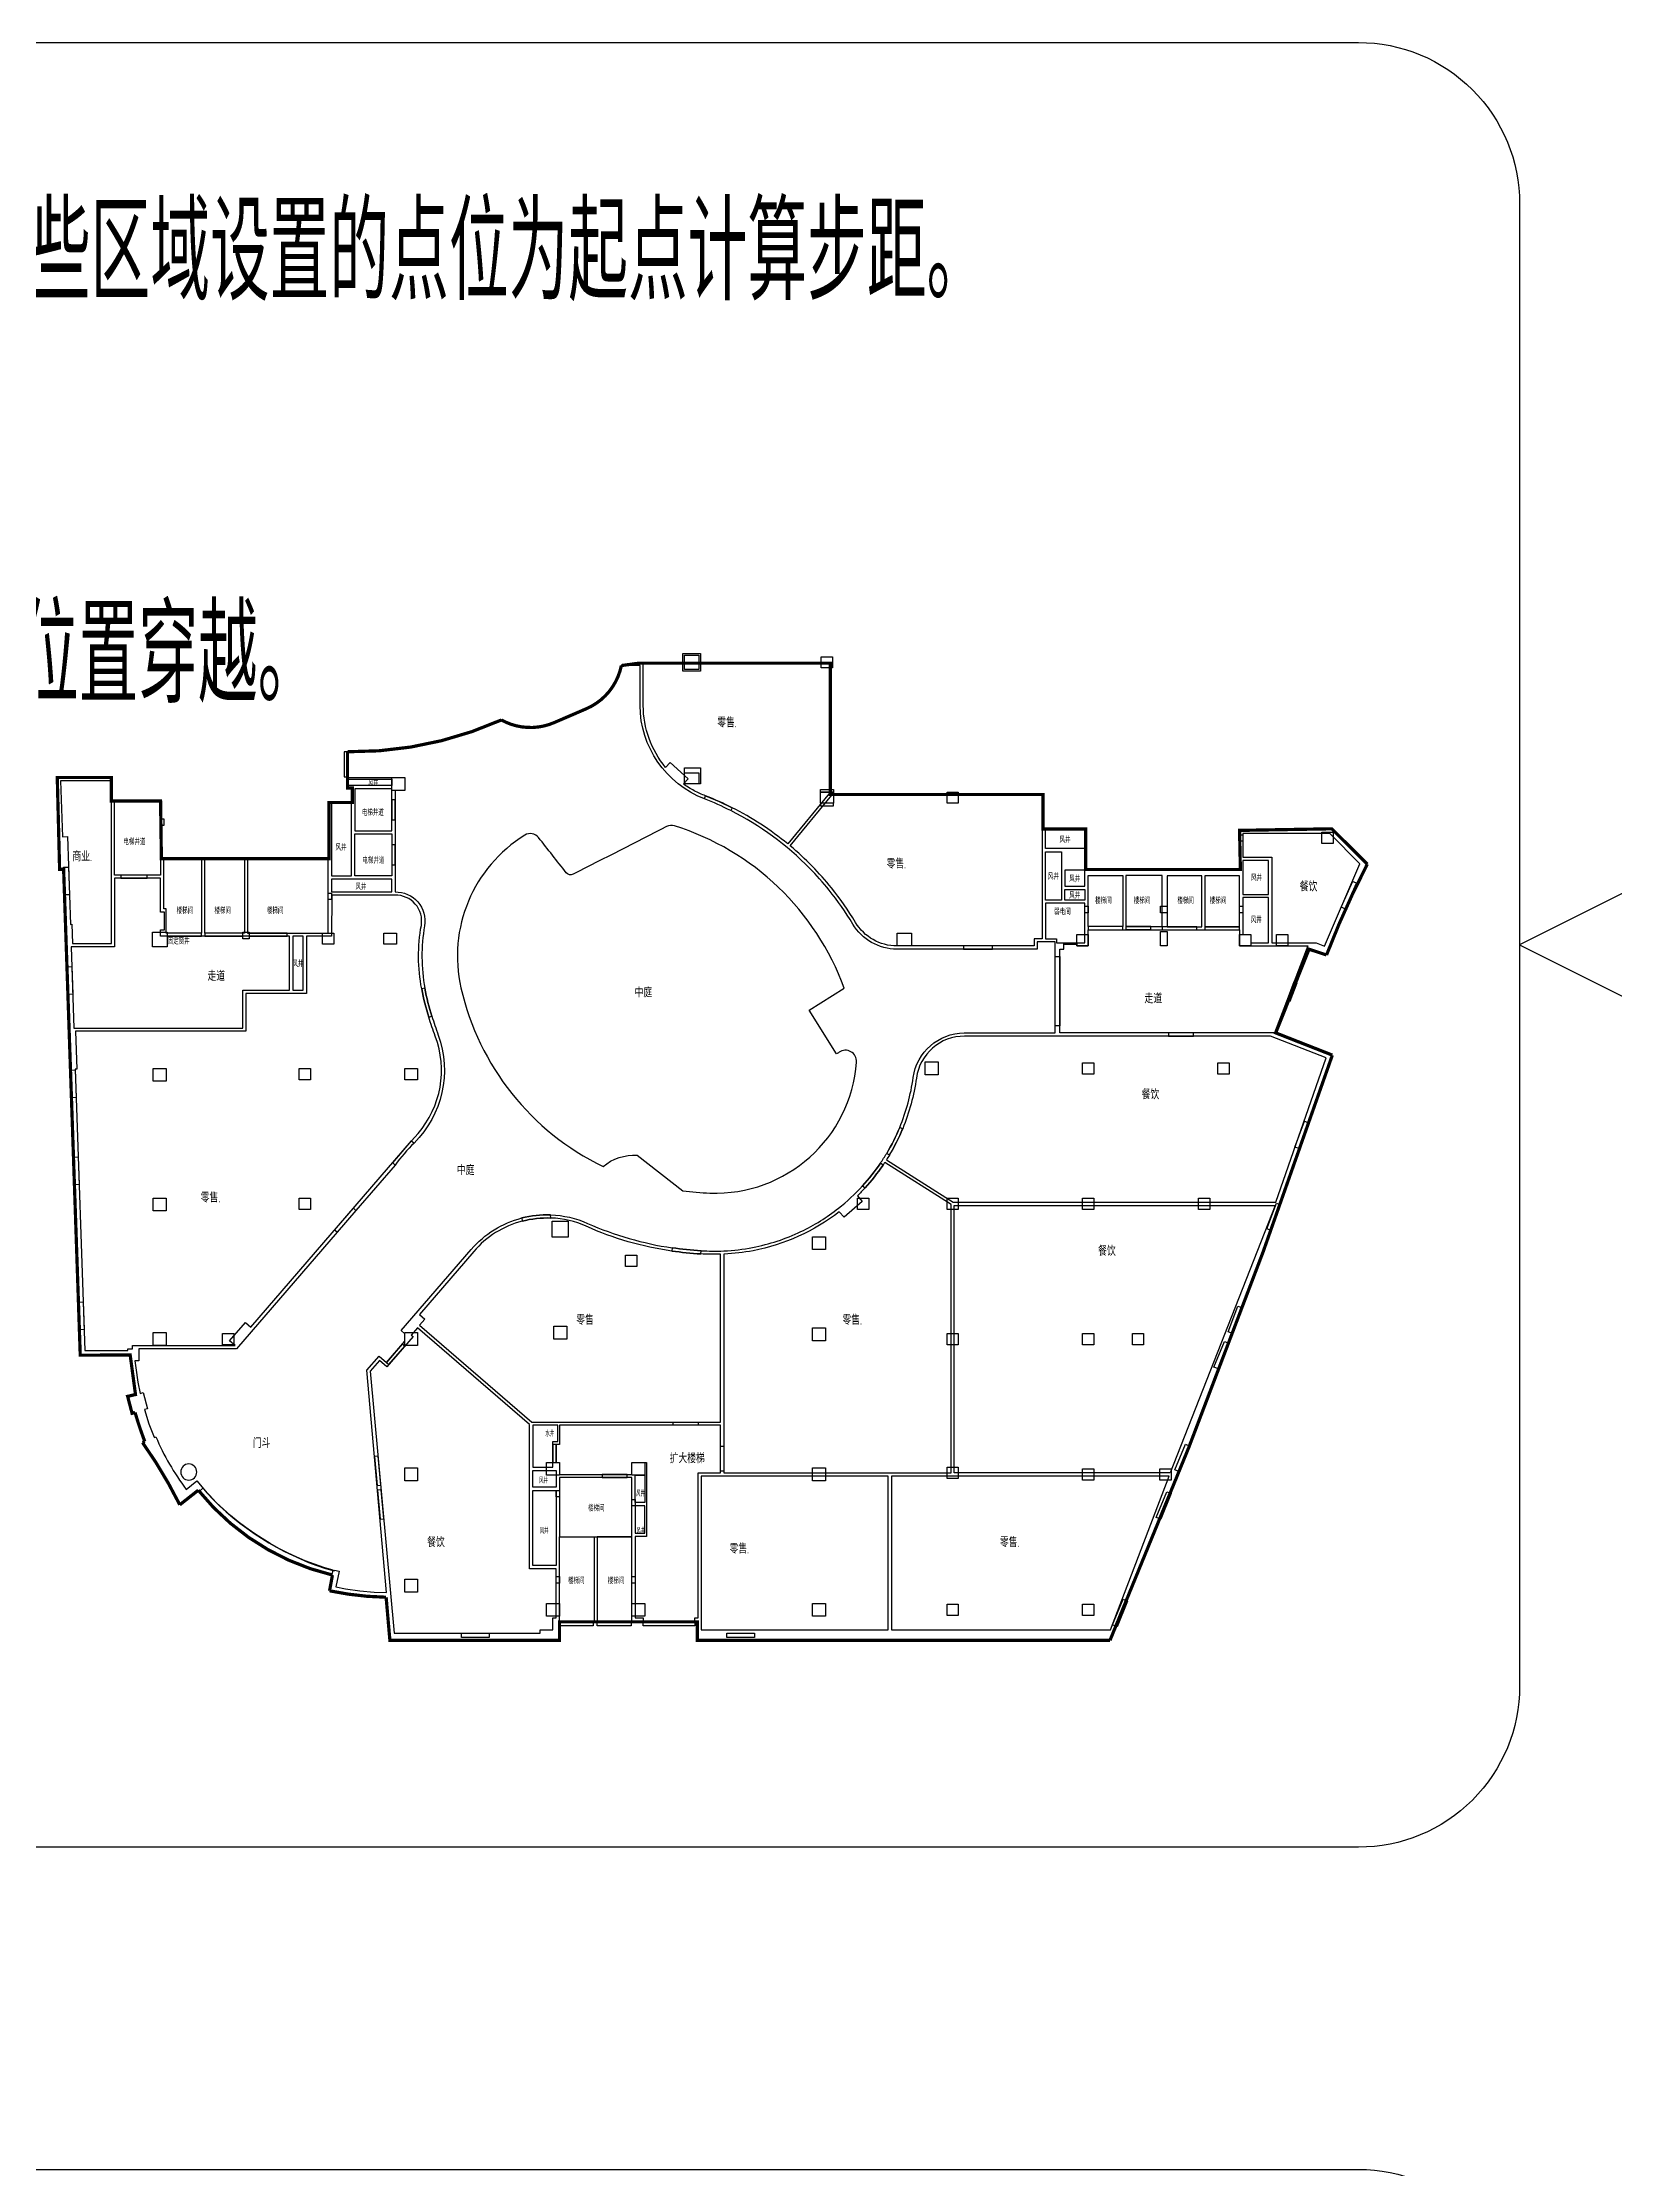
# Model space of a CAD drawing. Header units: millimetres. Extents: x -77018 to 517482, y 370785 to 1587285.
# Drawn here: x 163581 to 261177, y 661785 to 793785 of the extents above; entities that cross this region are included whole.
import ezdxf
from ezdxf.enums import TextEntityAlignment as Align

# ---------------------------------------------------------------- set-up
doc = ezdxf.new("R2010")
doc.units = ezdxf.units.MM
doc.header["$LTSCALE"] = 1000
doc.linetypes.add('DASH', pattern=[0.35, 0.25, -0.1])
doc.layers.add('AD-AREA-DIVD', color=1, linetype='Continuous', true_color=0xff0000)
doc.layers.add('AD-AREA-OUTL', color=31, linetype='Continuous', plot=False)
doc.layers.add('柱子', color=7, linetype='Continuous', plot=False)
for name, color, linetype in [('AD-NAME-ROOM', 9, 'Continuous'), ('E-UNIV-DIAG', 2, 'Continuous'), ('E-UNIV-NOTE', 6, 'Continuous'), ('门窗框线', 114, 'Continuous')]:
    doc.layers.add(name, color=color, linetype=linetype)
doc.styles.add('TH-STYLE3', font='tssdeng.shx', dxfattribs={"width": 0.65, "bigfont": 'tssdchn.shx'})

msp = doc.modelspace()

# ---------------------------------------------------------------- linework, layer by layer
at = {"layer": 'AD-AREA-DIVD', "linetype": 'DASH', "ltscale": 2, "const_width": 200}
msp.add_lwpolyline([(245780, 742796, 0.0277937), (243250, 737157), (242163, 737515), (240098, 732322), (243612, 730942, -0.0184976), (229813, 694619), (204205, 694619), (204205, 695769), (195655, 695769), (195655, 694619), (185133, 694619), (184899, 697298, -0.0474949), (181389, 697697), (181569, 698675, -0.1669327), (173244, 703941), (172096, 703034, 0.0388362), (169782, 706903), (169923, 706962, -0.0187664), (169318, 708767), (169135, 708713), (168860, 709764), (169348, 709879), (169018, 712333), (165920, 712319), (164888, 742482), (164639, 742474), (164494, 748169), (167853, 748169), (167853, 746719), (170903, 746719), (170955, 743129), (181355, 743129), (181355, 746619), (182805, 746619), (182805, 747519), (182503, 747519), (182503, 749769, 0.1084746), (192050, 751742, 0.2325357), (195324, 751578), (197324, 752440, 0.2461203), (199495, 755119), (200605, 755269), (212455, 755269), (212455, 747119), (225655, 747119), (225655, 744969), (228305, 744969), (228305, 742459), (237905, 742459), (237853, 744889), (243575, 744989)], format="xyb", close=True, dxfattribs=at)
at = {"layer": 'AD-AREA-OUTL'}
for points in [[(169553, 712719), (169553, 711969), (169316, 711969), (169362, 711532), (169494, 710650), (169640, 709948), (169833, 709994), (170094, 708998), (169902, 708942), (170183, 708068), (170514, 707225), (170518, 707215), (170610, 707255, 0.060062), (172493, 703991), (173157, 704523), (173791, 703757, 0.1267433), (181128, 699088), (181689, 698946), (181694, 698944), (181703, 698980), (181995, 698912), (181771, 697949), (182375, 697827), (183258, 697699), (184167, 697621), (184924, 697597), (183712, 711385), (184469, 712262), (184923, 711870), (186053, 713180), (186053, 713651), (185832, 713842), (190186, 718887, -0.1520211), (193313, 720835, -0.0729671), (195103, 721032, -0.0959666), (197400, 720501, 0.0344701), (199972, 719563, 0.0338173), (202648, 718983, 0.0229396), (204439, 718804, 0.0268272), (205853, 718791, 0.0368884), (207640, 719004, 0.0632545), (210641, 719993, 0.0556806), (212966, 721438, 0.040684), (214458, 722825, 0.0366286), (215573, 724238, 0.0141087), (215959, 724845, 0.0366286), (216765, 726454, 0.0636746), (217602, 729546, -0.3736362), (220774, 732319), (226403, 732319), (226403, 737969), (225303, 737969), (225303, 737519), (216600, 737519, -0.2635292), (213855, 739074, 0.0345318), (212381, 741187, 0.0243312), (211185, 742532, 0.0819471), (206288, 746115, 0.0243312), (204644, 746849, -0.307418), (200653, 752640), (200653, 755119), (199495, 755119, -0.2461203), (197324, 752440), (195324, 751578, -0.2325357), (192050, 751742, -0.1084646), (182503, 749769), (182503, 748169), (186053, 748169), (186053, 747369), (185453, 747369), (185453, 741069, -0.4718724), (187281, 738962, 0.0866338), (187302, 735089, 0.0335644), (187737, 733355, 0.0081928), (188134, 732191, -0.2904457), (186634, 725486, 0.0367123), (185458, 724123), (183029, 721308), (181853, 719945), (175617, 712719)], [(212403, 747205), (209819, 744053, 0.0548734), (206370, 746298, 0.0239422), (204726, 747032, -0.0269271), (204016, 747353, -0.039767), (203341, 747775), (203638, 748098), (202533, 749113), (202244, 748798, -0.1754822), (200853, 752640), (200853, 755219), (212403, 755219)], [(212551, 747069), (225603, 747069), (225603, 738169), (225103, 738169), (225103, 737719), (216600, 737719, -0.2635596), (214027, 739177, 0.0349117), (212531, 741320, 0.0237031), (211334, 742665, 0.0249509), (209971, 743927)], [(200485, 724728), (203304, 722526, 0.022334), (204990, 722383, 0.4050157), (214082, 730512, 0.630814), (213011, 731121, -0.025087), (212844, 731016), (211149, 733730), (213321, 735088, 0.234123), (202788, 745169, 0.1965205), (202298, 745128, -0.0001607), (196506, 742169, -0.3583085), (196072, 742264, -0.0001871), (194360, 744443, 0.3817894), (193507, 744594, 0.3209025), (189543, 735112, 0.2271121), (198358, 724027, -0.193706)], [(185453, 740869), (181529, 740869), (181503, 738319), (179953, 738319), (179953, 734769), (176203, 734769), (176203, 732419), (165633, 732419), (165713, 730065), (165614, 730062), (166210, 712619), (168867, 712619), (168867, 712719), (169153, 712719), (169153, 712919), (175525, 712919), (175184, 713213), (176164, 714348), (176505, 714054), (186483, 725617), (186880, 726077, 0.2751252), (187948, 732121, -0.015821), (187545, 733296, -0.026669), (187105, 735053, -0.0935378), (187084, 738996, 0.4726988)], [(215945, 724443), (220082, 721819), (240097, 721819), (243235, 730767), (239782, 732119), (220794, 732119, 0.3755286), (217800, 729518, -0.0636746), (216950, 726378, -0.0366286), (216130, 724743, -0.0140945)], [(186963, 714847), (187304, 714553), (186979, 714176), (193941, 708169), (205653, 708169), (205653, 718584, -0.0211432), (204419, 718605, -0.0201655), (202628, 718784, -0.0708229), (197319, 720319, 0.0971294), (195125, 720831, 0.0727771), (193336, 720634, 0.1534662), (190337, 718756)]]:
    msp.add_lwpolyline(points, format="xyb", close=True, dxfattribs=at)
for points in [[(203303, 755869), (204403, 755869), (204403, 754769), (203303, 754769)], [(167853, 737869), (167853, 747969), (164701, 747969), (164820, 744491), (165120, 744502), (165306, 739056), (165406, 739060), (165446, 737869)], [(182503, 748069), (185253, 748069), (185253, 747669), (182503, 747669)], [(182953, 744869), (185253, 744869), (185253, 747469), (182953, 747469)], [(170903, 742119), (168053, 742119), (168053, 746719), (170903, 746719)], [(182753, 746569), (181503, 746569), (181503, 742069), (182753, 742069)], [(182953, 744669), (185253, 744669), (185253, 742069), (182953, 742069)], [(225803, 744919), (228253, 744919), (228253, 743769), (225803, 743769)], [(238053, 744689), (238053, 743219), (239853, 743219), (239853, 737919), (242611, 737919), (243125, 737709), (245322, 742817), (243451, 744689)], [(226803, 740569), (225803, 740569), (225803, 743569), (226803, 743569)], [(178903, 738319), (170903, 738319), (170903, 738719), (171153, 738719), (171153, 739819), (170903, 739819), (170903, 741919), (168053, 741919), (168053, 737669), (165353, 737669), (165526, 732619), (176003, 732619), (176003, 734969), (178903, 734969)], [(171103, 743109), (173453, 743109), (173453, 738519), (171253, 738519), (171253, 740019), (171103, 740019)], [(173653, 743109), (176103, 743109), (176103, 738519), (173653, 738519)], [(181303, 743109), (176303, 743109), (176303, 738519), (181303, 738519)], [(185253, 741869), (181503, 741869), (181503, 741069), (185253, 741069)], [(228253, 742419), (227003, 742419), (227003, 741419), (228253, 741419)], [(228453, 742089), (230603, 742089), (230603, 738929), (228453, 738929)], [(230803, 738919), (233053, 738919), (233053, 742089), (230803, 742089)], [(233353, 738909), (235503, 738909), (235503, 742079), (233353, 742079)], [(235703, 738909), (237853, 738909), (237853, 742079), (235703, 742079)], [(239653, 743019), (238053, 743019), (238053, 740919), (239653, 740919)], [(227003, 741219), (228253, 741219), (228253, 740569), (227003, 740569)], [(239653, 737919), (239653, 740718), (238053, 740719), (238053, 738419), (238553, 738419), (238553, 737919)], [(225803, 740369), (225803, 738169), (226503, 738169), (226503, 737919), (228253, 737919), (228253, 740369)], [(179753, 738319), (179103, 738319), (179103, 734969), (179753, 734969)], [(240021, 732319), (226703, 732319), (226703, 737519), (226953, 737519), (226953, 737819), (227753, 737819), (227753, 737719), (228453, 737719), (228453, 738719), (237853, 738719), (237853, 737719), (242082, 737719)], [(220153, 721619), (240071, 721619), (233558, 705019), (220153, 705019)], [(185396, 695069), (194453, 695069), (194453, 695269), (195253, 695269), (195253, 696019), (195453, 696019), (195453, 699069), (193803, 699069), (193803, 708023), (186848, 714025), (186455, 713569), (186568, 713471), (184944, 711588), (184490, 711980), (183918, 711318)], [(194003, 705369), (195253, 705369), (195253, 706969), (195553, 706969), (195553, 707969), (194003, 707969)], [(205653, 705019), (205653, 707969), (195653, 707969), (195653, 706769), (195453, 706769), (195453, 705669), (195653, 705669), (195653, 704919), (200153, 704919), (200153, 705669), (201053, 705669), (201053, 701069), (200353, 701069), (200353, 696019), (200853, 696019), (200853, 695819), (204053, 695819), (204053, 696019), (204253, 696019), (204253, 705019)], [(194003, 705169), (195453, 705169), (195453, 704119), (194003, 704119)], [(194003, 703919), (195453, 703919), (195453, 699269), (194003, 699269)], [(195653, 701049), (200153, 701049), (200153, 704719), (195653, 704719)], [(200953, 703169), (200353, 703169), (200353, 704869), (200953, 704869)], [(216053, 704819), (204453, 704819), (204453, 695269), (216053, 695269)], [(233479, 704819), (216253, 704819), (216253, 695269), (229848, 695269)], [(200953, 702969), (200353, 702969), (200353, 701269), (200953, 701269)], [(195653, 701049), (197803, 701049), (197803, 695819), (195653, 695819)], [(198003, 695819), (200153, 695819), (200153, 701049), (198003, 701049)]]:
    msp.add_lwpolyline(points, close=True, dxfattribs=at)
msp.add_lwpolyline([(205853, 718591), (205853, 705019), (219953, 705019), (219953, 721664), (215838, 724275, -0.0038301), (215730, 724114, -0.0356848), (214616, 722700, -0.0134806), (214144, 722210), (214447, 721863), (213318, 720876), (213015, 721222, -0.117872), (207664, 718805, -0.0356847), (205876, 718592, -0.0004563), (205853, 718591, 1.2180455)], format="xyb", dxfattribs=at)
at = {"layer": 'E-UNIV-DIAG'}
for points in [[(245232, 681785), (65232, 681785, -0.4142136), (55232, 691785), (55232, 783785, -0.4142136), (65232, 793785), (245232, 793785, -0.4142136), (255232, 783785), (255232, 691785, -0.4142136)], [(245232, 549785), (65232, 549785, -0.4142136), (55232, 559785), (55232, 651785, -0.4142136), (65232, 661785), (245232, 661785, -0.4142136), (255232, 651785), (255232, 559785, -0.4142136)]]:
    msp.add_lwpolyline(points, format="xyb", close=True, dxfattribs=at)
at = {"layer": 'E-UNIV-DIAG', "color": 3}
msp.add_lwpolyline([(275232, 727785), (339232, 727785), (319232, 737785), (339232, 747785), (275232, 747785), (255232, 737785)], close=True, dxfattribs=at)
at = {"layer": '柱子'}
for points in [[(203403, 755769), (204303, 755769), (204303, 754869), (203403, 754869)], [(203403, 755769), (204303, 755769), (204303, 754869), (203403, 754869)], [(211903, 755669), (212603, 755669), (212603, 754969), (211903, 754969)], [(203403, 748769), (204403, 748769), (204403, 747769), (203403, 747769)], [(203403, 748469), (204303, 748469), (204303, 747769), (203403, 747769)], [(203403, 748469), (204303, 748469), (204303, 747769), (203403, 747769)], [(185253, 748169), (186053, 748169), (186053, 747369), (185253, 747369)], [(212653, 747269), (211853, 747269), (211853, 747419), (212653, 747419), (212653, 747269)], [(211853, 747269), (212653, 747269), (212653, 746569), (211853, 746569)], [(219703, 747269), (220403, 747269), (220403, 746569), (219703, 746569)], [(212653, 746569), (211853, 746569), (211853, 746419), (212653, 746419), (212653, 746569)], [(170903, 745199), (170903, 745599), (171103, 745599), (171103, 745199)], [(237853, 744619), (238053, 744619), (238053, 744219), (237853, 744219)], [(242953, 744769), (243653, 744769), (243653, 744069), (242953, 744069)], [(181303, 740599), (181303, 740999), (181503, 740999), (181503, 740599)], [(228253, 740179), (228453, 740179), (228453, 739779), (228253, 739779)], [(232953, 740179), (233353, 740179), (233353, 739779), (232953, 739779)], [(237853, 740179), (238053, 740179), (238053, 739779), (237853, 739779), (237853, 740179)], [(170403, 738569), (171303, 738569), (171303, 737669), (170403, 737669)], [(176003, 738569), (176403, 738569), (176403, 738169), (176003, 738169)], [(180953, 738519), (181653, 738519), (181653, 737819), (180953, 737819)], [(184753, 738519), (185553, 738519), (185553, 737819), (184753, 737819)], [(216603, 738519), (217503, 738519), (217503, 737719), (216603, 737719)], [(227753, 738419), (228453, 738419), (228453, 737719), (227753, 737719)], [(232953, 738619), (233353, 738619), (233353, 737719), (232953, 737719)], [(237853, 738419), (238553, 738419), (238553, 737719), (237853, 737719)], [(240153, 738419), (240853, 738419), (240853, 737719), (240153, 737719)], [(170453, 730119), (171253, 730119), (171253, 729319), (170453, 729319)], [(179503, 730119), (180203, 730119), (180203, 729419), (179503, 729419)], [(186053, 730119), (186853, 730119), (186853, 729419), (186053, 729419)], [(218353, 730519), (219153, 730519), (219153, 729719), (218353, 729719)], [(228103, 730469), (228803, 730469), (228803, 729769), (228103, 729769)], [(236503, 730469), (237203, 730469), (237203, 729769), (236503, 729769)], [(170453, 722069), (171253, 722069), (171253, 721269), (170453, 721269)], [(179503, 722069), (180203, 722069), (180203, 721369), (179503, 721369)], [(214153, 722069), (214853, 722069), (214853, 721369), (214153, 721369)], [(219703, 722069), (220403, 722069), (220403, 721369), (219703, 721369)], [(228103, 722069), (228803, 722069), (228803, 721369), (228103, 721369)], [(235303, 722069), (236003, 722069), (236003, 721369), (235303, 721369)], [(195203, 720644), (196203, 720644), (196203, 719644), (195203, 719644)], [(211353, 719669), (212153, 719669), (212153, 718869), (211353, 718869)], [(199753, 718519), (200453, 718519), (200453, 717819), (199753, 717819)], [(170453, 713719), (171253, 713719), (171253, 712919), (170453, 712919)], [(174753, 713669), (175453, 713669), (175453, 712969), (174753, 712969)], [(186053, 713719), (186853, 713719), (186853, 712919), (186053, 712919)], [(195303, 714119), (196103, 714119), (196103, 713319), (195303, 713319)], [(211353, 714019), (212153, 714019), (212153, 713219), (211353, 713219)], [(219703, 713669), (220403, 713669), (220403, 712969), (219703, 712969)], [(228103, 713669), (228803, 713669), (228803, 712969), (228103, 712969)], [(231203, 713669), (231903, 713669), (231903, 712969), (231203, 712969)], [(186053, 705319), (186853, 705319), (186853, 704519), (186053, 704519)], [(194853, 705669), (195653, 705669), (195653, 704869), (194853, 704869)], [(200153, 705669), (200953, 705669), (200953, 704869), (200153, 704869)], [(211353, 705319), (212153, 705319), (212153, 704519), (211353, 704519)], [(219703, 705369), (220403, 705369), (220403, 704669), (219703, 704669)], [(228103, 705269), (228803, 705269), (228803, 704569), (228103, 704569)], [(232903, 705269), (233603, 705269), (233603, 704569), (232903, 704569)], [(195453, 703519), (195453, 703919), (195653, 703919), (195653, 703519)], [(200153, 702969), (200153, 703369), (200353, 703369), (200353, 702969)], [(186053, 698419), (186853, 698419), (186853, 697619), (186053, 697619)], [(195453, 698179), (195453, 698579), (195653, 698579), (195653, 698179)], [(200153, 698179), (200153, 698579), (200353, 698579), (200353, 698179)], [(194853, 696919), (195653, 696919), (195653, 696119), (194853, 696119)], [(200153, 696919), (200953, 696919), (200953, 696119), (200153, 696119)], [(211353, 696919), (212153, 696919), (212153, 696119), (211353, 696119)], [(219703, 696869), (220403, 696869), (220403, 696169), (219703, 696169)], [(228103, 696869), (228803, 696869), (228803, 696169), (228103, 696169)]]:
    msp.add_lwpolyline(points, close=True, dxfattribs=at)
msp.add_lwpolyline([(173153, 705069, 1), (172153, 705069, 1), (173153, 705069, 1)], format="xyb", close=True, dxfattribs=at)
at = {"layer": '门窗框线'}
for points in [[(182503, 749769), (182303, 749769), (182303, 748219), (182503, 748219)], [(185453, 743989), (185253, 743989), (185253, 742749), (185453, 742749)], [(170073, 742119), (168433, 742119), (168433, 741919), (170073, 741919)], [(244166, 740139), (244416, 740031), (245103, 741608), (244854, 741718)], [(173453, 738519), (171303, 738519), (171303, 738319), (173453, 738319)], [(178753, 738519), (176403, 738519), (176403, 738319), (178753, 738319)], [(226953, 737919), (227753, 737919), (227753, 737819), (226953, 737819)], [(230603, 738929), (228453, 738929), (228453, 738719), (230603, 738719)], [(232353, 738919), (230803, 738919), (230803, 738729), (232353, 738729)], [(235203, 738909), (233053, 738909), (233053, 738719), (235203, 738719)], [(237853, 738909), (235703, 738909), (235703, 738719), (237853, 738719)], [(222523, 737719), (220723, 737719), (220723, 737519), (222523, 737519)], [(226403, 737069), (226703, 737069), (226703, 732769), (226403, 732769)], [(240989, 734301), (241418, 735422), (241231, 735493), (240802, 734373)], [(235003, 732319), (233453, 732319), (233453, 732119), (235003, 732119)], [(242142, 726745), (241555, 725138), (241284, 725239), (241884, 726841)], [(240396, 721660), (239809, 720052), (239538, 720154), (240138, 721756)], [(237995, 715272), (237409, 713665), (237138, 713766), (237738, 715368)], [(237189, 713061), (236546, 711465), (236257, 711585), (236909, 713176)], [(202703, 708169), (204253, 708169), (204253, 707969), (202703, 707969)], [(195453, 706769), (195253, 706769), (195253, 705669), (195453, 705669)], [(205653, 706669), (205853, 706669), (205853, 705119), (205653, 705119)], [(184404, 706050), (184182, 706031), (184340, 704238), (184567, 704258)], [(199853, 704919), (198303, 704919), (198303, 704719), (199853, 704719)], [(184588, 703958), (184366, 703939), (184524, 702146), (184751, 702166)], [(195703, 695819), (197753, 695819), (197753, 695519), (195703, 695519)], [(198003, 695819), (200103, 695819), (200103, 695519), (198003, 695519)], [(200853, 695819), (204053, 695819), (204053, 695519), (200853, 695519)], [(206043, 695069), (207763, 695069), (207763, 694794), (206043, 694794)]]:
    msp.add_lwpolyline(points, close=True, dxfattribs=at)
at = {"layer": '门窗框线', "elevation": 0}
for points in [[(185453, 746789), (185253, 746789), (185253, 745549), (185453, 745549)], [(176003, 738519), (173653, 738519), (173653, 738319), (176003, 738319)], [(234778, 706675), (234135, 705079), (233845, 705198), (234497, 706790)], [(233612, 703730), (232969, 702135), (232679, 702254), (233331, 703845)], [(230902, 697060), (230259, 695465), (229970, 695584), (230622, 697175)], [(189571, 695069), (191291, 695069), (191291, 694794), (189571, 694794)]]:
    msp.add_lwpolyline(points, close=True, dxfattribs=at)
at = {"layer": '门窗框线'}
for points in [[(206370, 746298), (206288, 746115, 0.0243312), (204644, 746849), (204726, 747032), (205566, 746683)], [(187302, 735089), (187105, 735053, 0.026669), (187545, 733296), (187737, 733355, -0.0335644)], [(215959, 724845), (216138, 724755, 0.035394), (216945, 726364), (216765, 726454, -0.0366274)], [(186483, 725617), (186634, 725486, 0.0367123), (185458, 724123), (185307, 724254)], [(214458, 722825), (214616, 722700, 0.0356848), (215730, 724114), (215573, 724238, -0.036629)], [(202648, 718983), (202628, 718784, 0.0201655), (204419, 718605), (204439, 718804, -0.0229396)]]:
    msp.add_lwpolyline(points, format="xyb", close=True, dxfattribs=at)
at = {"layer": '门窗框线', "elevation": 0}
for points in [[(165184, 742614), (165243, 740895), (164943, 740885), (164885, 742604), (165184, 742614)], [(165395, 736438), (165454, 734719), (165154, 734708), (165096, 736427), (165395, 736438)], [(165614, 730022), (165674, 728303), (165373, 728293), (165315, 730012), (165614, 730022)], [(165799, 724625), (165858, 722906), (165558, 722896), (165500, 724615), (165799, 724625)]]:
    msp.add_lwpolyline(points, dxfattribs=at)
at = {"layer": '门窗框线'}
for points in [[(182877, 721439), (183029, 721308), (181853, 719945), (181701, 720076), (182877, 721439)], [(166107, 715630), (166166, 713911), (165866, 713901), (165808, 715620), (166107, 715630)], [(184923, 711870), (185074, 711740), (186054, 712875), (185903, 713006), (184923, 711870)]]:
    msp.add_lwpolyline(points, dxfattribs=at)
msp.add_lwpolyline([(193313, 720835), (193336, 720634, -0.0727771), (195125, 720831), (195103, 721032, 0.0729671), (193313, 720835)], format="xyb", dxfattribs=at)
at = {"layer": '门窗框线', "elevation": 0}
msp.add_lwpolyline([(173525, 704073), (173283, 703831, 0.163063), (181546, 698706), (181610, 698973, -0.1451777)], format="xyb", close=True, dxfattribs=at)

# ---------------------------------------------------------------- texts
at = {"layer": 'AD-NAME-ROOM', "style": 'TH-STYLE3', "width": 0.7}
for s, p in [('零售.', (205445, 751283)), ('商业.', (165436, 742974)), ('零售.', (215947, 742521)), ('餐饮', (241588, 741105)), ('走道', (173816, 735552)), ('走道', (231953, 734158)), ('餐饮', (231773, 728207)), ('零售.', (173393, 721801)), ('餐饮', (229079, 718489)), ('零售', (196697, 714210)), ('零售.', (213212, 714210)), ('门斗', (176623, 706563)), ('扩大楼梯', (202491, 705617)), ('餐饮', (187446, 700412)), ('零售.', (222985, 700412)), ('零售.', (206205, 700012))]:
    msp.add_text(s, height=600, rotation=0.00306, dxfattribs=at).set_placement(p)
at = {"layer": 'AD-NAME-ROOM', "linetype": 'ByBlock', "style": 'TH-STYLE3'}
for s, height, rotation, width, p in [('风井', 350, 0.00306, 0.7, (184101, 747870)), ('电梯井道', 375, 0.00306, 0.7, (184075, 746037)), ('风井', 375, 0.00306, 0.7, (227026, 744342)), ('电梯井道', 375, 0.00306, 0.7, (169277, 744216)), ('风井', 375, 0.00306, 0.7, (182102, 743871)), ('电梯井道', 375, 0.00306, 0.7, (184108, 743069)), ('风井', 375, 0.00306, 0.7, (226301, 742067)), ('风井', 375, 0.00306, 0.7, (227626, 741917)), ('风井', 375, 0.00306, 0.7, (238901, 741980)), ('风井', 375, 0.00306, 0.7, (183339, 741429)), ('风井', 375, 0.00306, 0.7, (227626, 740892)), ('楼梯间', 375, 0.00306, 0.7, (229406, 740568)), ('楼梯间', 375, 0.00306, 0.7, (231801, 740568)), ('楼梯间', 375, 0.00306, 0.7, (234503, 740568)), ('楼梯间', 375, 0.00306, 0.7, (236516, 740568)), ('楼梯间', 375, 0.00306, 0.7, (172410, 739949)), ('楼梯间', 375, 0.00306, 0.7, (174759, 739949)), ('楼梯间', 375, 0.00306, 0.7, (178015, 739949)), ('弱电间', 375, 0.00306, 0.7, (226861, 739872)), ('风井', 375, 0.00306, 0.7, (238887, 739371)), ('固定窗井', 375, 0.00306, 0.7, (172029, 738050)), ('风井', 375, 0.00306, 0.7, (179426, 736642)), ('水井', 350, 359.99716, 0.6, (195056, 707483)), ('风井', 350, 359.99716, 0.6, (194665, 704580)), ('风井', 350, 359.99716, 0.6, (200687, 703766)), ('楼梯间', 375, 0.00306, 0.7, (197937, 702868)), ('风井', 350, 359.99716, 0.6, (194700, 701459)), ('风井', 350, 359.99716, 0.6, (200706, 701459)), ('楼梯间', 375, 0.00306, 0.7, (196697, 698363)), ('楼梯间', 375, 0.00306, 0.7, (199165, 698363))]:
    msp.add_text(s, height=height, rotation=rotation, dxfattribs=dict(at, width=width)).set_placement(p, align=Align.MIDDLE)
at = {"layer": 'AD-NAME-ROOM', "style": 'TH-STYLE3', "width": 0.7}
for p in [(200864, 734875), (189836, 723847)]:
    msp.add_text('中庭', height=600, rotation=0.00306, dxfattribs=at).set_placement(p, align=Align.MIDDLE)
at = {"layer": 'E-UNIV-NOTE', "style": 'TH-STYLE3', "width": 0.65}
for s, p in [('对于手动报警按钮，首先在楼梯间或前室设置点位，以这些区域设置的点位为起点计算步距。', (70232, 780785)), ('1.应绕开墙、柱等障碍物计算，穿越房间时需要从门所在位置穿越。', (70232, 755785))]:
    msp.add_text(s, height=6000, dxfattribs=at).set_placement(p, align=Align.MIDDLE_LEFT)

doc.saveas('drawing.dxf')
